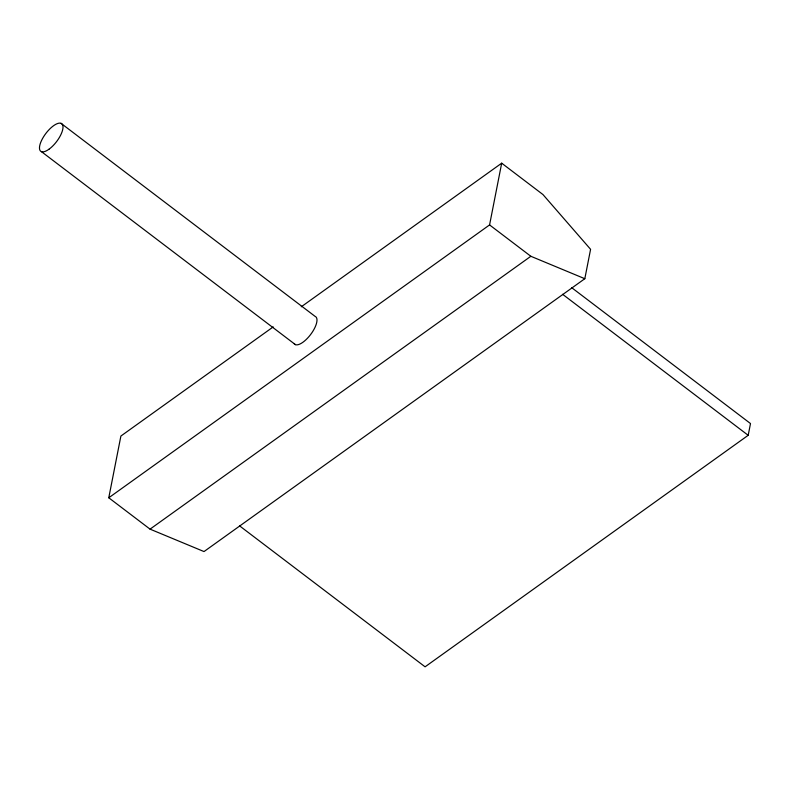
<?xml version="1.0" encoding="UTF-8"?>
<svg xmlns="http://www.w3.org/2000/svg" width="790" height="790" viewBox="0 0 790 790"><rect width="100%" height="100%" fill="white"/><g stroke="black" fill="none" stroke-linecap="round" stroke-linejoin="round"><path stroke-width="1.19" d="M301.267 306.797L501.69 163.184L542.957 194.547L590.584 249.314L584.817 278.712L204.018 551.568L150.051 529.142L108.773 497.779L120.89 436.05L273.212 326.902M108.773 497.779L489.573 224.923L501.69 163.184M239.508 525.814L425.089 666.819L748.189 435.3L750.5 423.549L571.792 287.757M150.051 529.142L530.85 256.286L584.817 278.712M489.573 224.923L530.85 256.286M562.608 294.295L748.189 435.3M61.037 123.339L315.022 316.326A17.311 6.735 -52.8 0 1 310.431 334.782A17.311 6.735 -52.8 0 1 294.087 343.522M41.455 151.66L295.44 344.647M48.941 149.261A17.311 6.735 -52.8 0 0 62.39 124.455A17.311 6.735 -52.8 0 0 42.403 138.783A17.311 6.735 -52.8 0 0 48.941 149.261"/></g></svg>
